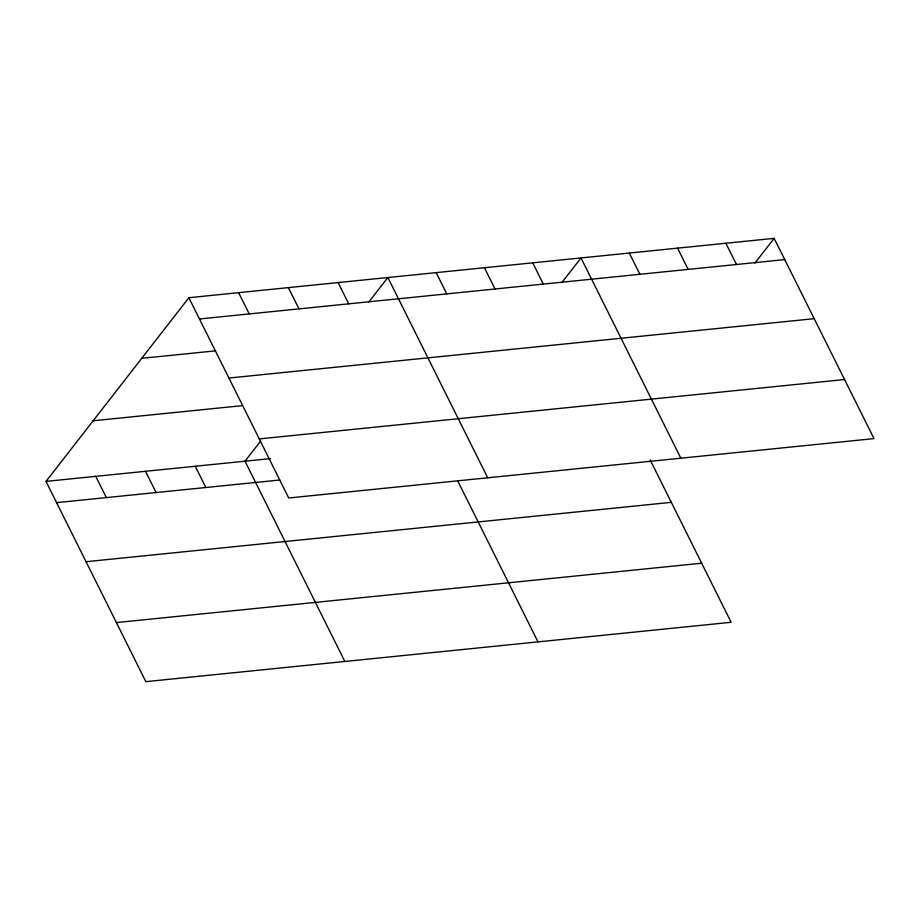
<?xml version="1.0" encoding="UTF-8"?>
<svg xmlns="http://www.w3.org/2000/svg" width="920" height="920" viewBox="0 0 920 920"><rect width="100%" height="100%" fill="white"/><g stroke="black" fill="none" stroke-linecap="round" stroke-linejoin="round"><path stroke-width="1.38" d="M650.198 459.966L731.124 622.288L145.843 681.651L46 481.39L188.876 297.712L774.157 238.349L874 438.61L288.719 497.984L188.876 297.712M260.705 441.002L244.996 461.207L344.839 661.469M368.655 302.22L387.872 277.529L487.715 477.791M561.798 282.635L581.014 257.945L680.857 458.206M754.94 263.039L774.157 238.349M199.467 318.975L784.748 259.601M141.726 358.328L215.636 350.83M228.93 378.039L814.2 318.676M93.15 420.773L242.397 405.639M259.267 438.909L844.548 379.534M46 481.39L270.56 458.608M56.591 502.642L279.737 480.01M86.054 561.717L671.324 502.343M116.391 622.575L701.672 563.212M725.869 243.248L736.46 264.5M677.58 248.147L688.183 269.399M629.292 253.046L639.894 274.298M532.726 262.832L543.317 284.096M484.437 267.731L495.041 288.995M436.16 272.63L446.752 293.882M457.7 480.838L537.981 641.872M338.123 282.578L348.714 303.83M288.374 287.627L298.966 308.878M238.625 292.675L249.216 313.927M195.247 466.244L205.838 487.508M145.498 471.293L156.089 492.545M95.749 476.341L106.34 497.593"/></g></svg>
